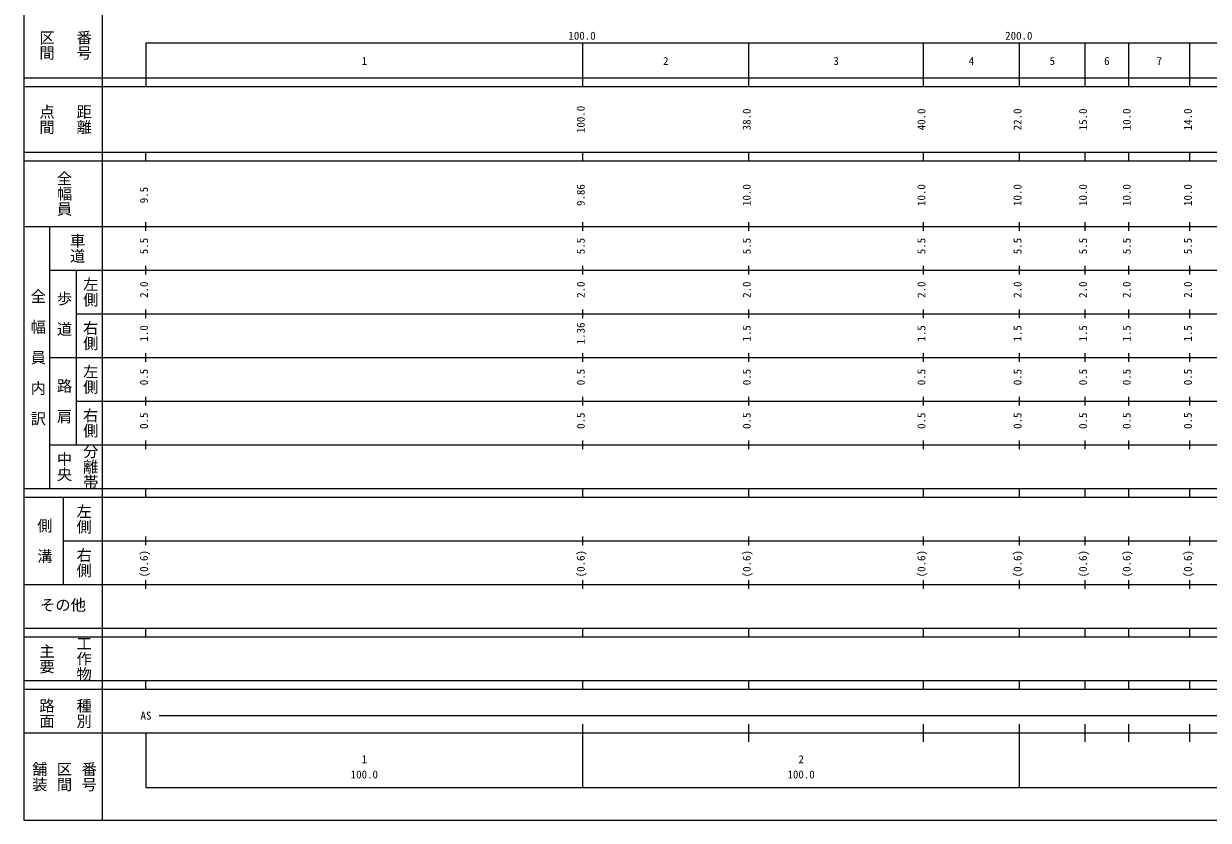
# Model space of a CAD drawing. Units: millimetres on the paper, enlarged 1000 times. Extents: x 40000 to 680000, y 20000 to 380000.
# Drawn here: x 40000 to 311222, y 20000 to 202409 of the extents above; entities that cross this region are included whole.
import ezdxf
from ezdxf.enums import TextEntityAlignment as Align

# ---------------------------------------------------------------- set-up
doc = ezdxf.new("R2010")
doc.units = ezdxf.units.MM
doc.header["$LTSCALE"] = 1000
doc.layers.add('S-BGD-HTXT', color=7, linetype='Continuous', lineweight=13)
doc.layers.add('S-TTL', color=2, linetype='Continuous', lineweight=13)
doc.styles.add('@ＭＳ ゴシック', font='')
doc.styles.add('ＭＳ ゴシック', font='')
doc.styles.get('@ＭＳ ゴシック').set_extended_font_data('@MS Gothic')
doc.styles.get('ＭＳ ゴシック').set_extended_font_data('MS Gothic')

msp = doc.modelspace()

# ---------------------------------------------------------------- linework, layer by layer
at = {"layer": 'S-BGD-HTXT'}
for p, q in [((58000, 370000), (58000, 20000)), ((68000, 198000), (579000, 198000)), ((68000, 198000), (68000, 188000)), ((168000, 188000), (168000, 198000)), ((206000, 188000), (206000, 198000)), ((246000, 188000), (246000, 198000)), ((268000, 188000), (268000, 198000)), ((283000, 188000), (283000, 198000)), ((293000, 188000), (293000, 198000)), ((307000, 188000), (307000, 198000)), ((40000, 190000), (579000, 190000)), ((40000, 188000), (579000, 188000)), ((40000, 173000), (579000, 173000)), ((40000, 171000), (579000, 171000)), ((68000, 171000), (68000, 173000)), ((168000, 171000), (168000, 173000)), ((206000, 171000), (206000, 173000)), ((246000, 171000), (246000, 173000)), ((268000, 171000), (268000, 173000)), ((283000, 171000), (283000, 173000)), ((293000, 171000), (293000, 173000)), ((307000, 171000), (307000, 173000)), ((40000, 156000), (579000, 156000)), ((46000, 96000), (46000, 156000)), ((68000, 155000), (68000, 157000)), ((168000, 155000), (168000, 157000)), ((206000, 155000), (206000, 157000)), ((246000, 155000), (246000, 157000)), ((268000, 155000), (268000, 157000)), ((283000, 155000), (283000, 157000)), ((293000, 155000), (293000, 157000)), ((307000, 155000), (307000, 157000)), ((68000, 145000), (68000, 147000)), ((168000, 145000), (168000, 147000)), ((206000, 145000), (206000, 147000)), ((246000, 145000), (246000, 147000)), ((268000, 145000), (268000, 147000)), ((283000, 145000), (283000, 147000)), ((293000, 145000), (293000, 147000)), ((307000, 145000), (307000, 147000)), ((46000, 146000), (579000, 146000)), ((52000, 146000), (52000, 106000)), ((52000, 136000), (579000, 136000)), ((68000, 135000), (68000, 137000)), ((168000, 135000), (168000, 137000)), ((206000, 135000), (206000, 137000)), ((246000, 135000), (246000, 137000)), ((268000, 135000), (268000, 137000)), ((283000, 135000), (283000, 137000)), ((293000, 135000), (293000, 137000)), ((307000, 135000), (307000, 137000)), ((46000, 126000), (579000, 126000)), ((68000, 125000), (68000, 127000)), ((168000, 125000), (168000, 127000)), ((206000, 125000), (206000, 127000)), ((246000, 125000), (246000, 127000)), ((268000, 125000), (268000, 127000)), ((283000, 125000), (283000, 127000)), ((293000, 125000), (293000, 127000)), ((307000, 125000), (307000, 127000)), ((68000, 115000), (68000, 117000)), ((168000, 115000), (168000, 117000)), ((206000, 115000), (206000, 117000)), ((246000, 115000), (246000, 117000)), ((268000, 115000), (268000, 117000)), ((283000, 115000), (283000, 117000)), ((293000, 115000), (293000, 117000)), ((307000, 115000), (307000, 117000)), ((52000, 116000), (579000, 116000)), ((46000, 106000), (579000, 106000)), ((68000, 105000), (68000, 107000)), ((168000, 105000), (168000, 107000)), ((206000, 105000), (206000, 107000)), ((246000, 105000), (246000, 107000)), ((268000, 105000), (268000, 107000)), ((283000, 105000), (283000, 107000)), ((293000, 105000), (293000, 107000)), ((307000, 105000), (307000, 107000)), ((40000, 96000), (579000, 96000)), ((68000, 94000), (68000, 96000)), ((168000, 94000), (168000, 96000)), ((206000, 94000), (206000, 96000)), ((246000, 94000), (246000, 96000)), ((268000, 94000), (268000, 96000)), ((283000, 94000), (283000, 96000)), ((293000, 94000), (293000, 96000)), ((307000, 94000), (307000, 96000)), ((40000, 94000), (579000, 94000)), ((49000, 94000), (49000, 74000)), ((68000, 83000), (68000, 85000)), ((168000, 83000), (168000, 85000)), ((206000, 83000), (206000, 85000)), ((246000, 83000), (246000, 85000)), ((268000, 83000), (268000, 85000)), ((283000, 83000), (283000, 85000)), ((293000, 83000), (293000, 85000)), ((307000, 83000), (307000, 85000)), ((49000, 84000), (579000, 84000)), ((40000, 74000), (579000, 74000)), ((68000, 73000), (68000, 75000)), ((168000, 73000), (168000, 75000)), ((206000, 73000), (206000, 75000)), ((246000, 73000), (246000, 75000)), ((268000, 73000), (268000, 75000)), ((283000, 73000), (283000, 75000)), ((293000, 73000), (293000, 75000)), ((307000, 73000), (307000, 75000)), ((40000, 64000), (579000, 64000)), ((68000, 62000), (68000, 64000)), ((168000, 62000), (168000, 64000)), ((206000, 62000), (206000, 64000)), ((246000, 62000), (246000, 64000)), ((268000, 62000), (268000, 64000)), ((283000, 62000), (283000, 64000)), ((293000, 62000), (293000, 64000)), ((307000, 62000), (307000, 64000)), ((40000, 62000), (579000, 62000)), ((40000, 52000), (579000, 52000)), ((68000, 50000), (68000, 52000)), ((168000, 50000), (168000, 52000)), ((206000, 50000), (206000, 52000)), ((246000, 50000), (246000, 52000)), ((268000, 50000), (268000, 52000)), ((283000, 50000), (283000, 52000)), ((293000, 50000), (293000, 52000)), ((307000, 50000), (307000, 52000)), ((40000, 50000), (579000, 50000)), ((71000, 44000), (568000, 44000)), ((168000, 27500), (168000, 42000)), ((206000, 38000), (206000, 42000)), ((246000, 38000), (246000, 42000)), ((268000, 27500), (268000, 42000)), ((283000, 38000), (283000, 42000)), ((293000, 38000), (293000, 42000)), ((307000, 38000), (307000, 42000)), ((40000, 40000), (579000, 40000)), ((68000, 40000), (68000, 27500)), ((68000, 27500), (579000, 27500))]:
    msp.add_line(p, q, dxfattribs=at)
at = {"layer": 'S-TTL'}
for p, q in [((40000, 380000), (40000, 20000)), ((40000, 20000), (680000, 20000))]:
    msp.add_line(p, q, dxfattribs=at)

# ---------------------------------------------------------------- texts
at = {"layer": 'S-BGD-HTXT'}
for s, height, rotation, style, p in [('番号', 2566, 270, '@ＭＳ ゴシック', (51750, 201000)), ('区間', 2566, 270, '@ＭＳ ゴシック', (43250, 201000)), ('点間', 2566, 270, '@ＭＳ ゴシック', (43250, 184000)), ('距離', 2566, 270, '@ＭＳ ゴシック', (51750, 184000)), ('100.0', 1833, 90, 'ＭＳ ゴシック', (169000, 177375)), ('38.0', 1833, 90, 'ＭＳ ゴシック', (207000, 178000)), ('40.0', 1833, 90, 'ＭＳ ゴシック', (247000, 178000)), ('22.0', 1833, 90, 'ＭＳ ゴシック', (269000, 178000)), ('15.0', 1833, 90, 'ＭＳ ゴシック', (284000, 178000)), ('10.0', 1833, 90, 'ＭＳ ゴシック', (294000, 178000)), ('14.0', 1833, 90, 'ＭＳ ゴシック', (308000, 178000)), ('全幅員', 2566, 270, '@ＭＳ ゴシック', (47250, 168750)), ('9.86', 1833, 90, 'ＭＳ ゴシック', (169000, 160674)), ('10.0', 1833, 90, 'ＭＳ ゴシック', (207000, 160674)), ('10.0', 1833, 90, 'ＭＳ ゴシック', (247000, 160674)), ('10.0', 1833, 90, 'ＭＳ ゴシック', (269000, 160674)), ('10.0', 1833, 90, 'ＭＳ ゴシック', (284000, 160674)), ('10.0', 1833, 90, 'ＭＳ ゴシック', (294000, 160674)), ('10.0', 1833, 90, 'ＭＳ ゴシック', (308000, 160674)), ('9.5', 1833, 90, 'ＭＳ ゴシック', (69000, 161299)), ('車道', 2566, 270, '@ＭＳ ゴシック', (50250, 154500)), ('5.5', 1833, 90, 'ＭＳ ゴシック', (69000, 149625)), ('5.5', 1833, 90, 'ＭＳ ゴシック', (169000, 149625)), ('5.5', 1833, 90, 'ＭＳ ゴシック', (207000, 149625)), ('5.5', 1833, 90, 'ＭＳ ゴシック', (247000, 149625)), ('5.5', 1833, 90, 'ＭＳ ゴシック', (269000, 149625)), ('5.5', 1833, 90, 'ＭＳ ゴシック', (284000, 149625)), ('5.5', 1833, 90, 'ＭＳ ゴシック', (294000, 149625)), ('5.5', 1833, 90, 'ＭＳ ゴシック', (308000, 149625)), ('左側', 2566, 270, '@ＭＳ ゴシック', (53250, 144500)), ('全\u3000幅\u3000員\u3000内\u3000訳', 2566, 270, '@ＭＳ ゴシック', (41250, 141750)), ('歩\u3000道', 2566, 270, '@ＭＳ ゴシック', (47250, 141250)), ('2.0', 1833, 90, 'ＭＳ ゴシック', (69000, 139625)), ('2.0', 1833, 90, 'ＭＳ ゴシック', (169000, 139625)), ('2.0', 1833, 90, 'ＭＳ ゴシック', (207000, 139625)), ('2.0', 1833, 90, 'ＭＳ ゴシック', (247000, 139625)), ('2.0', 1833, 90, 'ＭＳ ゴシック', (269000, 139625)), ('2.0', 1833, 90, 'ＭＳ ゴシック', (284000, 139625)), ('2.0', 1833, 90, 'ＭＳ ゴシック', (294000, 139625)), ('2.0', 1833, 90, 'ＭＳ ゴシック', (308000, 139625)), ('右側', 2566, 270, '@ＭＳ ゴシック', (53250, 134500)), ('1.0', 1833, 90, 'ＭＳ ゴシック', (69000, 129625)), ('1.36', 1833, 90, 'ＭＳ ゴシック', (169000, 129000)), ('1.5', 1833, 90, 'ＭＳ ゴシック', (207000, 129625)), ('1.5', 1833, 90, 'ＭＳ ゴシック', (247000, 129625)), ('1.5', 1833, 90, 'ＭＳ ゴシック', (269000, 129625)), ('1.5', 1833, 90, 'ＭＳ ゴシック', (284000, 129625)), ('1.5', 1833, 90, 'ＭＳ ゴシック', (294000, 129625)), ('1.5', 1833, 90, 'ＭＳ ゴシック', (308000, 129625)), ('左側', 2566, 270, '@ＭＳ ゴシック', (53250, 124500)), ('0.5', 1833, 90, 'ＭＳ ゴシック', (69000, 119625)), ('0.5', 1833, 90, 'ＭＳ ゴシック', (169000, 119625)), ('0.5', 1833, 90, 'ＭＳ ゴシック', (207000, 119625)), ('0.5', 1833, 90, 'ＭＳ ゴシック', (247000, 119625)), ('0.5', 1833, 90, 'ＭＳ ゴシック', (269000, 119625)), ('0.5', 1833, 90, 'ＭＳ ゴシック', (284000, 119625)), ('0.5', 1833, 90, 'ＭＳ ゴシック', (294000, 119625)), ('0.5', 1833, 90, 'ＭＳ ゴシック', (308000, 119625)), ('路\u3000肩', 2566, 270, '@ＭＳ ゴシック', (47250, 121250)), ('右側', 2566, 270, '@ＭＳ ゴシック', (53250, 114500)), ('0.5', 1833, 90, 'ＭＳ ゴシック', (69000, 109625)), ('0.5', 1833, 90, 'ＭＳ ゴシック', (169000, 109625)), ('0.5', 1833, 90, 'ＭＳ ゴシック', (207000, 109625)), ('0.5', 1833, 90, 'ＭＳ ゴシック', (247000, 109625)), ('0.5', 1833, 90, 'ＭＳ ゴシック', (269000, 109625)), ('0.5', 1833, 90, 'ＭＳ ゴシック', (284000, 109625)), ('0.5', 1833, 90, 'ＭＳ ゴシック', (294000, 109625)), ('0.5', 1833, 90, 'ＭＳ ゴシック', (308000, 109625)), ('分離帯', 2566, 270, '@ＭＳ ゴシック', (53250, 106250)), ('中央', 2566, 270, '@ＭＳ ゴシック', (47250, 104500)), ('左側', 2566, 270, '@ＭＳ ゴシック', (51750, 92500)), ('側\u3000溝', 2566, 270, '@ＭＳ ゴシック', (42750, 89250)), ('右側', 2566, 270, '@ＭＳ ゴシック', (51750, 82500)), ('(0.6)', 1833, 90, 'ＭＳ ゴシック', (69000, 75639)), ('(0.6)', 1833, 90, 'ＭＳ ゴシック', (169000, 75639)), ('(0.6)', 1833, 90, 'ＭＳ ゴシック', (207000, 75639)), ('(0.6)', 1833, 90, 'ＭＳ ゴシック', (247000, 75639)), ('(0.6)', 1833, 90, 'ＭＳ ゴシック', (269000, 75639)), ('(0.6)', 1833, 90, 'ＭＳ ゴシック', (284000, 75639)), ('(0.6)', 1833, 90, 'ＭＳ ゴシック', (294000, 75639)), ('(0.6)', 1833, 90, 'ＭＳ ゴシック', (308000, 75639)), ('主要', 2566, 270, '@ＭＳ ゴシック', (43250, 60500)), ('工作物', 2566, 270, '@ＭＳ ゴシック', (51750, 62250)), ('路面', 2566, 270, '@ＭＳ ゴシック', (43250, 48000)), ('種別', 2566, 270, '@ＭＳ ゴシック', (51750, 48000)), ('舗装', 2566, 270, '@ＭＳ ゴシック', (41583, 33500)), ('区間', 2566, 270, '@ＭＳ ゴシック', (47250, 33500)), ('番号', 2566, 270, '@ＭＳ ゴシック', (52917, 33500))]:
    msp.add_text(s, height=height, rotation=rotation, dxfattribs=dict(at, style=style)).set_placement(p, align=Align.BOTTOM_LEFT)
at = {"layer": 'S-BGD-HTXT', "style": 'ＭＳ ゴシック'}
for s, height, p in [('100.0', 1833, (164719, 198195)), ('200.0', 1833, (264719, 198195)), ('1', 1833, (117375, 192405)), ('2', 1833, (186375, 192405)), ('3', 1833, (225375, 192405)), ('4', 1833, (256375, 192405)), ('5', 1833, (274875, 192405)), ('6', 1833, (287375, 192405)), ('7', 1833, (299375, 192405)), ('その他', 2566, (43750, 67250)), ('AS', 1833, (66750, 42500)), ('1', 1833, (117375, 32523)), ('2', 1833, (217375, 32523)), ('100.0', 1833, (114875, 29033)), ('100.0', 1833, (214875, 29033))]:
    msp.add_text(s, height=height, dxfattribs=at).set_placement(p, align=Align.BOTTOM_LEFT)

doc.saveas('drawing.dxf')
